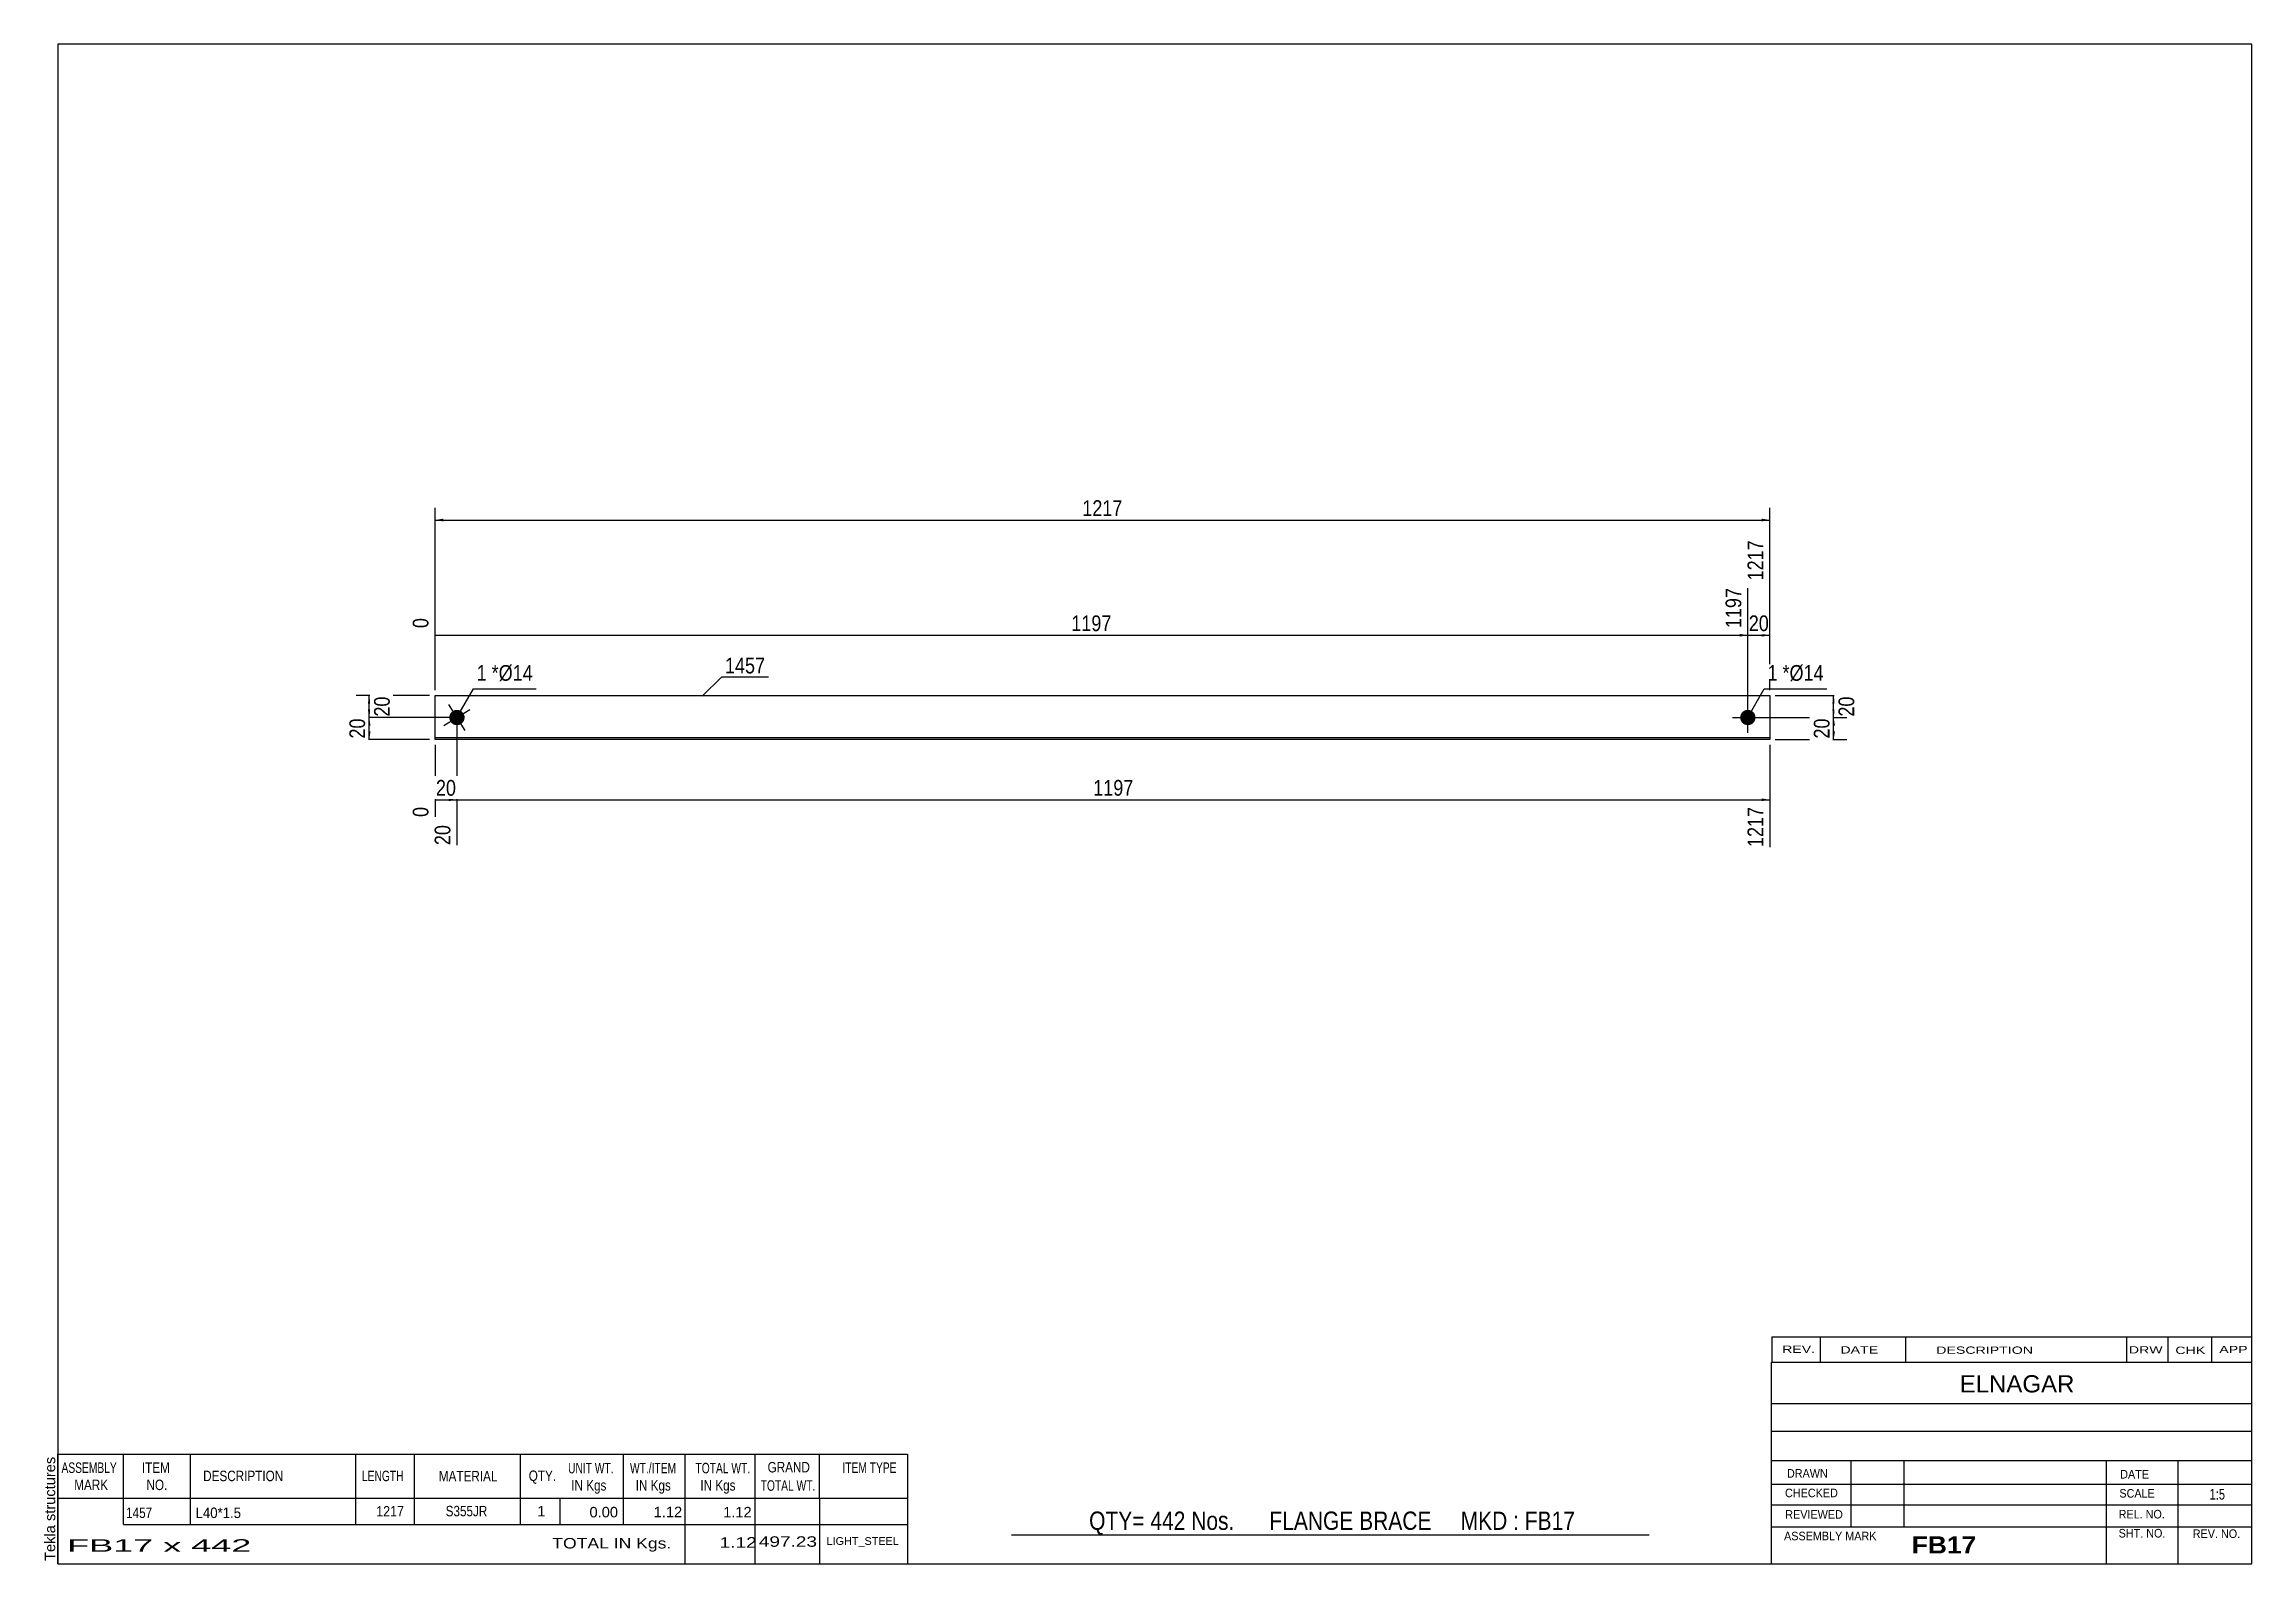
# Model space of a CAD drawing. Header units: millimetres. Extents: x 2 to 405, y 5 to 282.
import ezdxf

# ---------------------------------------------------------------- set-up
doc = ezdxf.new("R2010")
doc.units = ezdxf.units.MM
doc.styles.add('Arial', font='ARIAL.TTF', dxfattribs={"height": 0.2})
doc.styles.add('Arial Bold', font='ARIALBD.TTF', dxfattribs={"height": 0.2})
doc.styles.add('Arial Narrow', font='ARIALN.TTF', dxfattribs={"height": 0.2})

# ---------------------------------------------------------------- blocks, each defined once
blk = doc.blocks.new('Unknown-629079893-1476')
at = {"color": 5, "linetype": 'Continuous'}
for p, q in [((405, 282), (5, 282)), ((5, 282), (5, 5)), ((405, 5), (405, 282)), ((5, 5), (405, 5))]:
    blk.add_line(p, q, dxfattribs=at)
at = {"color": 174, "linetype": 'Continuous', "style": 'Arial'}
blk.add_text('Tekla structures', height=1.9102, rotation=90, dxfattribs=at).set_placement((4.5, 5.5))
blk = doc.blocks.new('Part-629079893-1227 - 1212')
at = {"color": 2, "linetype": 'Continuous'}
for p, q in [((73.75, 155.25), (73.75, 163.25)), ((73.75, 163.25), (317.11, 163.25)), ((317.11, 163.25), (317.11, 155.25)), ((317.11, 155.55), (73.75, 155.55)), ((317.11, 155.25), (73.75, 155.25))]:
    blk.add_line(p, q, dxfattribs=at)
blk = doc.blocks.new('Bolt-629079893-1228 - 1212')
at = {"linetype": 'Continuous'}
blk.add_hatch(color=3, dxfattribs=at).paths.add_polyline_path([(77.01, 160.44, -1), (78.49, 158.06, -1)])
at = {"color": 3, "linetype": 'Continuous'}
for p, q in [((79.23, 156.88), (76.27, 161.62)), ((75.38, 157.77), (80.12, 160.73))]:
    blk.add_line(p, q, dxfattribs=at)
blk = doc.blocks.new('Bolt-629079893-1229 - 1212')
at = {"linetype": 'Continuous'}
blk.add_hatch(color=3, dxfattribs=at).paths.add_polyline_path([(313.11, 160.65, -1), (313.11, 157.85, -1)])
at = {"color": 3, "linetype": 'Continuous'}
for p, q in [((313.11, 156.45), (313.11, 162.05)), ((310.31, 159.25), (315.91, 159.25))]:
    blk.add_line(p, q, dxfattribs=at)
blk = doc.blocks.new('StraightDimension-629079893-1237 - 1212')
at = {"linetype": 'Continuous'}
blk.add_hatch(color=7, dxfattribs=at).paths.add_polyline_path([(315.61, 144.5), (317.11, 144.25), (315.61, 144)])
at = {"color": 7, "linetype": 'Continuous'}
for p, q in [((77.75, 158.25), (77.75, 135.99)), ((317.11, 154.25), (317.11, 135.64)), ((77.75, 144.25), (317.11, 144.25))]:
    blk.add_line(p, q, dxfattribs=at)
at = {"color": 0}
blk.add_wipeout([(201.68, 144.4), (201.68, 148.6), (193.17, 148.6), (193.17, 144.4)], dxfattribs=at)
at = {"color": 0, "linetype": 'Continuous'}
blk.add_wipeout([(316.51, 143.55), (312.31, 143.55), (312.31, 135.04), (316.51, 135.04)], dxfattribs=at)
at = {"color": 3, "style": 'Arial Narrow'}
blk.add_text('1197', height=2.863, dxfattribs=at).set_placement((193.77, 145))
at = {"color": 3, "linetype": 'Continuous', "style": 'Arial Narrow'}
blk.add_text('1217', height=2.863, rotation=90.0002, dxfattribs=at).set_placement((315.91, 135.64))
blk = doc.blocks.new('StraightDimension-629079893-1238 - 1212')
at = {"linetype": 'Continuous'}
blk.add_hatch(color=7, dxfattribs=at).paths.add_polyline_path([(76.25, 144.5), (77.75, 144.25), (76.25, 144)])
at = {"color": 7, "linetype": 'Continuous'}
for p, q in [((77.75, 158.25), (77.75, 135.99)), ((73.75, 154.25), (73.75, 141.12)), ((73.75, 144.25), (77.75, 144.25))]:
    blk.add_line(p, q, dxfattribs=at)
at = {"color": 0}
blk.add_wipeout([(78.18, 144.4), (78.18, 148.6), (73.32, 148.6), (73.32, 144.4)], dxfattribs=at)
at = {"color": 0, "linetype": 'Continuous'}
blk.add_wipeout([(77.15, 140.25), (72.95, 140.25), (72.95, 135.39), (77.15, 135.39)], dxfattribs=at)
blk.add_wipeout([(73.15, 143.55), (68.95, 143.55), (68.95, 140.52), (73.15, 140.52)], dxfattribs=at)
at = {"color": 3, "style": 'Arial Narrow'}
blk.add_text('20', height=2.863, dxfattribs=at).set_placement((73.92, 145))
at = {"color": 3, "linetype": 'Continuous', "style": 'Arial Narrow'}
for s, height, p in [('0', 2.86, (72.55, 141.12)), ('20', 2.863, (76.55, 135.99))]:
    blk.add_text(s, height=height, rotation=90.0002, dxfattribs=at).set_placement(p)
blk = doc.blocks.new('StraightDimension-629079893-1246 - 1212')
at = {"linetype": 'Continuous'}
blk.add_hatch(color=7, dxfattribs=at).paths.add_polyline_path([(315.61, 174.5), (317.11, 174.25), (315.61, 174)])
at = {"color": 7, "linetype": 'Continuous'}
for p, q in [((317.11, 164.25), (317.11, 191.56)), ((313.11, 160.25), (313.11, 182.86)), ((313.11, 174.25), (317.11, 174.25))]:
    blk.add_line(p, q, dxfattribs=at)
at = {"color": 0, "linetype": 'Continuous'}
blk.add_wipeout([(316.51, 192.16), (312.31, 192.16), (312.31, 183.65), (316.51, 183.65)], dxfattribs=at)
at = {"color": 0}
blk.add_wipeout([(317.53, 174.4), (317.53, 178.6), (312.68, 178.6), (312.68, 174.4)], dxfattribs=at)
at = {"color": 3, "linetype": 'Continuous', "style": 'Arial Narrow'}
blk.add_text('1217', height=2.863, rotation=90.0002, dxfattribs=at).set_placement((315.91, 184.25))
at = {"color": 3, "style": 'Arial Narrow'}
blk.add_text('20', height=2.863, dxfattribs=at).set_placement((313.28, 175))
blk = doc.blocks.new('StraightDimension-629079893-1247 - 1212')
at = {"linetype": 'Continuous'}
blk.add_hatch(color=7, dxfattribs=at).paths.add_polyline_path([(311.61, 174.5), (313.11, 174.25), (311.61, 174)])
at = {"color": 7, "linetype": 'Continuous'}
for p, q in [((313.11, 160.25), (313.11, 182.86)), ((73.75, 164.25), (73.75, 177.38)), ((73.75, 174.25), (313.11, 174.25))]:
    blk.add_line(p, q, dxfattribs=at)
at = {"color": 0, "linetype": 'Continuous'}
for points in [[(312.51, 183.46), (308.31, 183.46), (308.31, 174.95), (312.51, 174.95)], [(73.15, 177.98), (68.95, 177.98), (68.95, 174.95), (73.15, 174.95)]]:
    blk.add_wipeout(points, dxfattribs=at)
at = {"color": 0}
blk.add_wipeout([(197.68, 174.4), (197.68, 178.6), (189.17, 178.6), (189.17, 174.4)], dxfattribs=at)
at = {"color": 3, "linetype": 'Continuous', "style": 'Arial Narrow'}
for s, height, p in [('1197', 2.863, (311.91, 175.55)), ('0', 2.86, (72.55, 175.55))]:
    blk.add_text(s, height=height, rotation=90.0002, dxfattribs=at).set_placement(p)
at = {"color": 3, "style": 'Arial Narrow'}
blk.add_text('1197', height=2.863, dxfattribs=at).set_placement((189.77, 175))
blk = doc.blocks.new('StraightDimension-629079893-1256 - 1212')
at = {"linetype": 'Continuous'}
for points in [[(75.25, 195), (73.75, 195.25), (75.25, 195.5)], [(315.61, 195.5), (317.11, 195.25), (315.61, 195)]]:
    blk.add_hatch(color=7, dxfattribs=at).paths.add_polyline_path(points)
at = {"color": 7, "linetype": 'Continuous'}
for p, q in [((73.75, 164.25), (73.75, 197.5)), ((317.11, 164.25), (317.11, 197.5)), ((73.75, 195.25), (317.11, 195.25))]:
    blk.add_line(p, q, dxfattribs=at)
at = {"color": 0}
blk.add_wipeout([(199.68, 195.4), (199.68, 199.6), (191.17, 199.6), (191.17, 195.4)], dxfattribs=at)
at = {"color": 3, "style": 'Arial Narrow'}
blk.add_text('1217', height=2.863, dxfattribs=at).set_placement((191.77, 196))
blk = doc.blocks.new('StraightDimension-629079893-1260 - 1212')
at = {"linetype": 'Continuous'}
for points in [[(328.5, 161.75), (328.75, 163.25), (329, 161.75)], [(329, 160.75), (328.75, 159.25), (328.5, 160.75)]]:
    blk.add_hatch(color=7, dxfattribs=at).paths.add_polyline_path(points)
at = {"color": 7, "linetype": 'Continuous'}
for p, q in [((318.11, 163.25), (331, 163.25)), ((328.75, 159.25), (328.75, 163.25)), ((314.11, 159.25), (331, 159.25))]:
    blk.add_line(p, q, dxfattribs=at)
at = {"color": 0}
blk.add_wipeout([(333.1, 163.68), (328.9, 163.68), (328.9, 158.82), (333.1, 158.82)], dxfattribs=at)
at = {"color": 3, "style": 'Arial Narrow'}
blk.add_text('20', height=2.863, rotation=90.0002, dxfattribs=at).set_placement((332.5, 159.42))
blk = doc.blocks.new('StraightDimension-629079893-1261 - 1212')
at = {"linetype": 'Continuous'}
for points in [[(328.5, 157.75), (328.75, 159.25), (329, 157.75)], [(329, 156.75), (328.75, 155.25), (328.5, 156.75)]]:
    blk.add_hatch(color=7, dxfattribs=at).paths.add_polyline_path(points)
at = {"color": 7, "linetype": 'Continuous'}
for p, q in [((314.11, 159.25), (331.15, 159.25)), ((328.75, 155.25), (328.75, 159.25)), ((318.11, 155.25), (331.15, 155.25))]:
    blk.add_line(p, q, dxfattribs=at)
at = {"color": 0}
blk.add_wipeout([(328.6, 159.68), (324.4, 159.68), (324.4, 154.82), (328.6, 154.82)], dxfattribs=at)
at = {"color": 3, "style": 'Arial Narrow'}
blk.add_text('20', height=2.863, rotation=90.0002, dxfattribs=at).set_placement((328, 155.42))
blk = doc.blocks.new('StraightDimension-629079893-1270 - 1212')
at = {"linetype": 'Continuous'}
for points in [[(61.5, 161.75), (61.75, 163.25), (62, 161.75)], [(62, 160.75), (61.75, 159.25), (61.5, 160.75)]]:
    blk.add_hatch(color=7, dxfattribs=at).paths.add_polyline_path(points)
at = {"color": 7, "linetype": 'Continuous'}
for p, q in [((72.75, 163.25), (59.35, 163.25)), ((61.75, 159.25), (61.75, 163.25)), ((76.75, 159.25), (59.35, 159.25))]:
    blk.add_line(p, q, dxfattribs=at)
at = {"color": 0}
blk.add_wipeout([(66.1, 163.68), (61.9, 163.68), (61.9, 158.82), (66.1, 158.82)], dxfattribs=at)
at = {"color": 3, "style": 'Arial Narrow'}
blk.add_text('20', height=2.863, rotation=90.0002, dxfattribs=at).set_placement((65.5, 159.42))
blk = doc.blocks.new('StraightDimension-629079893-1271 - 1212')
at = {"linetype": 'Continuous'}
for points in [[(61.5, 157.75), (61.75, 159.25), (62, 157.75)], [(62, 156.75), (61.75, 155.25), (61.5, 156.75)]]:
    blk.add_hatch(color=7, dxfattribs=at).paths.add_polyline_path(points)
at = {"color": 7, "linetype": 'Continuous'}
for p, q in [((76.75, 159.25), (59.5, 159.25)), ((61.75, 155.25), (61.75, 159.25)), ((72.75, 155.25), (59.5, 155.25))]:
    blk.add_line(p, q, dxfattribs=at)
at = {"color": 0}
blk.add_wipeout([(61.6, 159.68), (57.4, 159.68), (57.4, 154.82), (61.6, 154.82)], dxfattribs=at)
at = {"color": 3, "style": 'Arial Narrow'}
blk.add_text('20', height=2.863, rotation=90.0002, dxfattribs=at).set_placement((61, 155.42))
blk = doc.blocks.new('CBS_BOM-629079893-1487')
at = {"color": 7, "linetype": 'Continuous'}
for p, q in [((4.97, 16.97), (4.97, 24.97)), ((4.97, 24.97), (159.89, 24.97)), ((16.97, 16.97), (16.97, 24.97)), ((29.16, 16.97), (29.16, 24.97)), ((59.32, 16.97), (59.32, 24.97)), ((70, 16.97), (70, 24.97)), ((89.32, 16.97), (89.32, 24.97)), ((108.12, 16.97), (108.12, 24.97)), ((119.33, 16.97), (119.33, 24.97)), ((132.12, 16.97), (132.12, 24.97)), ((143.87, 16.97), (143.87, 24.97)), ((159.89, 24.96), (159.89, 16.98)), ((4.97, 16.97), (159.89, 16.97)), ((4.97, 12.17), (4.97, 16.97)), ((16.97, 12.17), (16.97, 16.97)), ((29.16, 12.17), (29.16, 16.97)), ((59.32, 12.17), (59.32, 16.97)), ((70, 12.17), (70, 16.97)), ((89.32, 12.17), (89.32, 16.97)), ((96.58, 12.17), (96.58, 16.97)), ((108.12, 12.17), (108.12, 16.97)), ((119.33, 12.17), (119.33, 16.97)), ((132.12, 12.17), (132.12, 16.97)), ((143.89, 12.17), (143.89, 16.97)), ((159.89, 16.97), (159.89, 12.17)), ((4.97, 4.97), (4.97, 12.15)), ((16.97, 12.17), (159.89, 12.17)), ((119.33, 4.97), (119.33, 12.15)), ((132.12, 4.97), (132.12, 12.15)), ((143.93, 4.97), (143.93, 12.15)), ((159.89, 12.17), (159.89, 4.97)), ((4.97, 4.97), (159.89, 4.97))]:
    blk.add_line(p, q, dxfattribs=at)
at = {"color": 3, "linetype": 'Continuous', "style": 'Arial'}
for s, height, width, p in [('ASSEMBLY', 1.91, 0.7, (5.65, 21.54)), ('MARK', 1.91, 0.8, (7.97, 18.41)), ('ITEM', 1.91, 0.8, (20.3, 21.54)), ('NO.', 1.91, 0.8, (21.15, 18.41)), ('DESCRIPTION', 1.9102, 0.8, (31.48, 20.04)), ('LENGTH', 1.91, 0.7, (60.43, 20.04)), ('MATERIAL', 1.91, 0.8, (74.45, 19.99)), ('QTY.', 1.91, 0.8, (90.84, 20.07)), ('UNIT WT.', 1.91, 0.7, (98.01, 21.47)), ('IN Kgs', 1.91, 0.8, (98.59, 18.33)), ('WT./ITEM', 1.91, 0.7, (109.3, 21.47)), ('IN Kgs', 1.91, 0.8, (110.34, 18.33)), ('TOTAL WT.', 1.91, 0.7, (121.24, 21.47)), ('IN Kgs', 1.91, 0.8, (122.13, 18.33)), ('TOTAL WT.', 1.91, 0.7, (133.13, 18.29)), ('GRAND', 1.91, 0.8, (134.39, 21.63)), ('ITEM TYPE', 1.91, 0.7, (148.03, 21.55))]:
    blk.add_text(s, height=height, dxfattribs=dict(at, width=width)).set_placement(p)
at = {"color": 7, "linetype": 'Continuous', "style": 'Arial'}
for s, width, p in [('1457', 0.8, (17.43, 13.32)), ('L40*1.5', 0.9, (30.1, 13.32)), ('1217', 0.85, (63.04, 13.6)), ('S355JR', 0.8, (75.69, 13.63))]:
    blk.add_text(s, height=1.91, dxfattribs=dict(at, width=width)).set_placement(p)
for s, p in [('1', (92.41, 13.63)), ('0.00', (101.92, 13.44)), ('1.12', (113.62, 13.47)), ('1.12', (126.29, 13.44))]:
    blk.add_text(s, height=1.91, dxfattribs=at).set_placement(p)
at = {"color": 6, "linetype": 'Continuous', "style": 'Arial'}
for s, height, width, p in [('FB17 x 442', 2.292, 2.05, (6.69, 7.16)), ('TOTAL IN Kgs.', 1.9102, 1.2, (95.13, 7.77)), ('1.12', 1.91, 1.3, (125.65, 7.92)), ('497.23', 1.91, 1.3, (132.79, 8.08))]:
    blk.add_text(s, height=height, dxfattribs=dict(at, width=width)).set_placement(p)
blk.add_text('LIGHT_STEEL', height=1.4135, dxfattribs=at).set_placement((145.14, 8.42))
blk = doc.blocks.new('CBS_CALLOFF-629079893-1488')
at = {"color": 7, "linetype": 'Continuous'}
blk.add_line((178.88, 10.27), (295.11, 10.25), dxfattribs=at)
at = {"color": 3, "linetype": 'Continuous', "style": 'Arial Narrow'}
blk.add_text('QTY= 442 Nos.      FLANGE BRACE     MKD : FB17', height=3.3405, dxfattribs=at).set_placement((193.01, 11.16))
blk = doc.blocks.new('CBS_NAME_BLOG-629079893-1489')
at = {"color": 7, "linetype": 'Continuous'}
for p, q in [((317.41, 41.75), (404.93, 41.75)), ((317.41, 5.04), (317.41, 41.75)), ((317.41, 34.21), (404.93, 34.21)), ((317.48, 29.16), (405, 29.16)), ((317.41, 23.79), (404.93, 23.79)), ((331.93, 11.68), (331.93, 23.78)), ((341.62, 11.71), (341.62, 23.78)), ((378.53, 5.04), (378.53, 23.77)), ((391.58, 5.04), (391.58, 23.78)), ((317.42, 19.49), (405, 19.51)), ((317.41, 15.74), (404.93, 15.74)), ((317.41, 11.7), (404.93, 11.7)), ((317.41, 5), (405, 5))]:
    blk.add_line(p, q, dxfattribs=at)
at = {"color": 3, "linetype": 'Continuous', "style": 'Arial'}
blk.add_text('ELNAGAR', height=3.133, dxfattribs=at).set_placement((351.73, 36.22))
at = {"color": 3, "linetype": 'Continuous'}
for s, height, style, width, p in [('DRAWN', 1.566, 'Arial', 0.9, (320.24, 20.68)), ('DATE', 1.566, 'Arial', 0.9, (381, 20.52)), ('CHECKED', 1.566, 'Arial', 0.9, (319.89, 17.11)), ('SCALE', 1.566, 'Arial', 0.9, (380.85, 17.04)), ('1:5', 1.957, 'Arial Narrow', 0.9, (397.3, 16.68)), ('REVIEWED', 1.566, 'Arial', 0.9, (319.93, 13.19)), ('REL. NO.', 1.566, 'Arial', 0.9, (380.71, 13.24)), ('ASSEMBLY MARK', 1.5663, 'Arial', 0.9, (319.71, 9.26)), ('FB17', 3.131, 'Arial Bold', 1.1, (342.99, 6.86)), ('SHT. NO.', 1.566, 'Arial', 0.9, (380.71, 9.77)), ('REV. NO.', 1.566, 'Arial', 0.9, (394.23, 9.68))]:
    blk.add_text(s, height=height, dxfattribs=dict(at, style=style, width=width)).set_placement(p)
blk = doc.blocks.new('CBS_REVISION-629079893-1490')
at = {"color": 7, "linetype": 'Continuous'}
for p, q in [((317.49, 46.38), (404.99, 46.38)), ((317.49, 46.38), (317.49, 41.75)), ((326.29, 46.38), (326.29, 41.75)), ((341.88, 46.38), (341.88, 41.81)), ((382.14, 46.38), (382.14, 41.75)), ((389.68, 46.38), (389.68, 41.75)), ((397.63, 46.38), (397.63, 41.75)), ((317.49, 41.75), (404.99, 41.75))]:
    blk.add_line(p, q, dxfattribs=at)
at = {"color": 7, "style": 'Arial Narrow', "width": 1.7}
for s, height, p in [('REV.', 1.326, (319.35, 43.43)), ('DATE', 1.326, (329.98, 43.31)), ('DESCRIPTION', 1.3257, (347.46, 43.26)), ('DRW', 1.326, (382.57, 43.32)), ('CHK', 1.326, (391.06, 43.23)), ('APP', 1.326, (399.06, 43.38))]:
    blk.add_text(s, height=height, dxfattribs=at).set_placement(p)
blk = doc.blocks.new('Mark-629079893-1280 - 1212')
at = {"color": 0}
blk.add_wipeout([(83.18, 165.95), (83.18, 168.95), (81.35, 168.95), (81.35, 165.95)], dxfattribs=at)
blk.add_wipeout([(83.18, 165.95), (83.18, 168.95), (81.35, 168.95), (81.35, 165.95)], dxfattribs=at)
at = {"color": 7, "linetype": 'Continuous'}
blk.add_line((77.75, 159.25), (80.75, 164.45), dxfattribs=at)
at = {"color": 0}
blk.add_wipeout([(85.36, 165.95), (85.36, 168.95), (84.08, 168.95), (84.08, 165.95)], dxfattribs=at)
blk.add_wipeout([(85.36, 165.95), (85.36, 168.95), (84.08, 168.95), (84.08, 165.95)], dxfattribs=at)
at = {"color": 3, "style": 'Arial Narrow'}
blk.add_text('1', height=2.86, dxfattribs=at).set_placement((81.35, 165.95))
at = {"color": 0}
blk.add_wipeout([(91.57, 165.95), (91.57, 168.95), (85.36, 168.95), (85.36, 165.95)], dxfattribs=at)
blk.add_wipeout([(91.57, 165.95), (91.57, 168.95), (85.36, 168.95), (85.36, 165.95)], dxfattribs=at)
at = {"color": 7, "linetype": 'Continuous'}
blk.add_line((80.75, 164.45), (92.17, 164.45), dxfattribs=at)
at = {"color": 3, "style": 'Arial Narrow'}
for s, height, p in [('*', 2.86, (84.08, 165.95)), ('Ø14', 2.863, (85.36, 165.95))]:
    blk.add_text(s, height=height, dxfattribs=at).set_placement(p)
blk = doc.blocks.new('Mark-629079893-1277 - 1212')
at = {"color": 0}
blk.add_wipeout([(133.93, 167.29), (133.93, 170.29), (126.62, 170.29), (126.62, 167.29)], dxfattribs=at)
blk.add_wipeout([(133.93, 167.29), (133.93, 170.29), (126.62, 170.29), (126.62, 167.29)], dxfattribs=at)
at = {"color": 7, "linetype": 'Continuous'}
for p, q in [((122.48, 163.15), (126.02, 166.69)), ((126.02, 166.69), (134.53, 166.69))]:
    blk.add_line(p, q, dxfattribs=at)
at = {"color": 3, "style": 'Arial Narrow'}
blk.add_text('1457', height=2.863, dxfattribs=at).set_placement((126.62, 167.29))
blk = doc.blocks.new('Mark-629079893-1281 - 1212')
at = {"color": 0}
blk.add_wipeout([(318.53, 165.95), (318.53, 168.95), (316.71, 168.95), (316.71, 165.95)], dxfattribs=at)
blk.add_wipeout([(318.53, 165.95), (318.53, 168.95), (316.71, 168.95), (316.71, 165.95)], dxfattribs=at)
at = {"color": 7, "linetype": 'Continuous'}
blk.add_line((313.11, 159.25), (316.11, 164.45), dxfattribs=at)
at = {"color": 0}
blk.add_wipeout([(320.71, 165.95), (320.71, 168.95), (319.43, 168.95), (319.43, 165.95)], dxfattribs=at)
blk.add_wipeout([(320.71, 165.95), (320.71, 168.95), (319.43, 168.95), (319.43, 165.95)], dxfattribs=at)
at = {"color": 3, "style": 'Arial Narrow'}
blk.add_text('1', height=2.86, dxfattribs=at).set_placement((316.71, 165.95))
at = {"color": 0}
blk.add_wipeout([(326.92, 165.95), (326.92, 168.95), (320.71, 168.95), (320.71, 165.95)], dxfattribs=at)
blk.add_wipeout([(326.92, 165.95), (326.92, 168.95), (320.71, 168.95), (320.71, 165.95)], dxfattribs=at)
at = {"color": 7, "linetype": 'Continuous'}
blk.add_line((316.11, 164.45), (327.52, 164.45), dxfattribs=at)
at = {"color": 3, "style": 'Arial Narrow'}
for s, height, p in [('*', 2.86, (319.43, 165.95)), ('Ø14', 2.863, (320.71, 165.95))]:
    blk.add_text(s, height=height, dxfattribs=at).set_placement(p)

msp = doc.modelspace()

# ---------------------------------------------------------------- block references
for name in ['Unknown-629079893-1476', 'Part-629079893-1227 - 1212', 'Bolt-629079893-1228 - 1212', 'Bolt-629079893-1229 - 1212', 'CBS_REVISION-629079893-1490', 'CBS_NAME_BLOG-629079893-1489', 'CBS_BOM-629079893-1487', 'CBS_CALLOFF-629079893-1488']:
    msp.add_blockref(name, (0, 0))

# ---------------------------------------------------------------- next in the draw order: block references
msp.add_blockref('StraightDimension-629079893-1237 - 1212', (0, 0))

# ---------------------------------------------------------------- next in the draw order: block references
for name in ['StraightDimension-629079893-1246 - 1212', 'StraightDimension-629079893-1238 - 1212']:
    msp.add_blockref(name, (0, 0))

# ---------------------------------------------------------------- next in the draw order: block references
msp.add_blockref('StraightDimension-629079893-1247 - 1212', (0, 0))

# ---------------------------------------------------------------- next in the draw order: block references
msp.add_blockref('StraightDimension-629079893-1256 - 1212', (0, 0))

# ---------------------------------------------------------------- next in the draw order: block references
for name in ['Mark-629079893-1277 - 1212', 'StraightDimension-629079893-1270 - 1212', 'StraightDimension-629079893-1260 - 1212']:
    msp.add_blockref(name, (0, 0))

# ---------------------------------------------------------------- next in the draw order: block references
for name in ['StraightDimension-629079893-1271 - 1212', 'StraightDimension-629079893-1261 - 1212']:
    msp.add_blockref(name, (0, 0))

# ---------------------------------------------------------------- next in the draw order: block references
for name in ['Mark-629079893-1280 - 1212', 'Mark-629079893-1281 - 1212']:
    msp.add_blockref(name, (0, 0))

doc.saveas('drawing.dxf')
